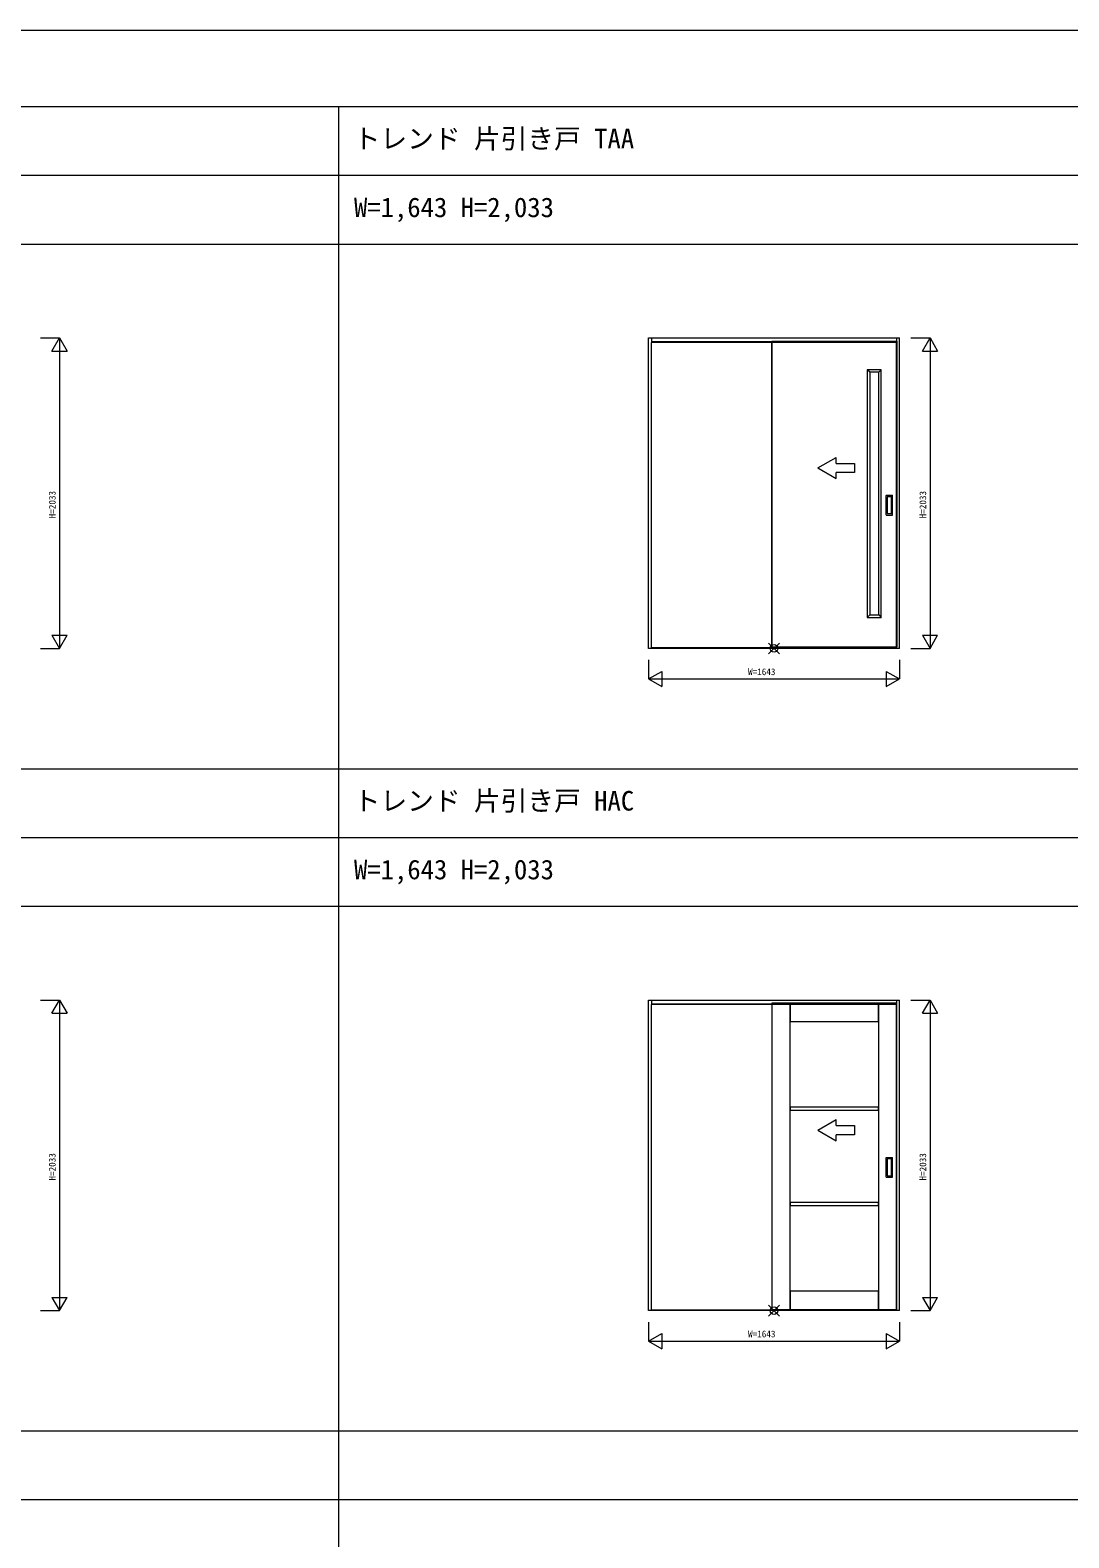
# Model space of a CAD drawing. Units: millimetres, scale not verified. Extents: x -14341 to 14341, y -10000 to 10000.
# Drawn here: x 739 to 7540, y 130 to 10000 of the extents above; entities that cross this region are included whole.
import ezdxf
from ezdxf.enums import TextEntityAlignment as Align

# ---------------------------------------------------------------- set-up
doc = ezdxf.new("R2010")
doc.units = ezdxf.units.MM
doc.header["$LTSCALE"] = 50
doc.layers.add('0-0_0', color=7, linetype='Continuous')
for name, color, linetype, lineweight in [('0-1_YKK_F1', 7, 'Continuous', 18), ('0-2_YKK_IN', 1, 'Continuous', 18), ('0-3_YKK_A1', 4, 'Continuous', 18), ('0-4_YKK_N1', 2, 'Continuous', 18)]:
    doc.layers.add(name, color=color, linetype=linetype, lineweight=lineweight)
doc.styles.add('ＭＳ ゴシック', font='')
doc.styles.get('ＭＳ ゴシック').set_extended_font_data('MS Gothic')

msp = doc.modelspace()

# ---------------------------------------------------------------- linework, layer by layer
at = {"layer": '0-1_YKK_F1'}
for p, q in [((-14340.51, 10000), (14340.51, 10000)), ((-14340.51, 9500), (14159.49, 9500)), ((2759.49, -10000), (2759.49, 9500)), ((-14340.51, 9050), (14159.49, 9050)), ((-14340.51, 8600), (14159.49, 8600)), ((-14340.51, 5165), (14159.49, 5165)), ((-14340.51, 4715), (14159.49, 4715)), ((-14340.51, 4265), (14159.49, 4265)), ((-14340.51, 830), (14159.49, 830)), ((-14340.51, 380), (14159.49, 380))]:
    msp.add_line(p, q, dxfattribs=at)
at = {"layer": '0-2_YKK_IN'}
for p, q in [((5574.14, 5917.14), (5644.85, 5987.86)), ((5574.14, 5987.86), (5644.85, 5917.14)), ((5574.14, 1582.14), (5644.85, 1652.86)), ((5574.14, 1652.86), (5644.85, 1582.14))]:
    msp.add_line(p, q, dxfattribs=at)
for centre in [(5609.49, 5952.5), (5609.49, 1617.5)]:
    msp.add_circle(centre, 25, dxfattribs=at)
at = {"layer": '0-3_YKK_A1'}
for p, q in [((4787.99, 7985.5), (6430.99, 7985.5)), ((4787.99, 5952.5), (4787.99, 7985.5)), ((4807.99, 7985.5), (4807.99, 7955.5)), ((4807.99, 7961.5), (6410.99, 7961.5)), ((4807.99, 7958.5), (6410.99, 7958.5)), ((4807.99, 5956.5), (4807.99, 7955.5)), ((5594.49, 5960.5), (5594.49, 7964.5)), ((6410.99, 7985.5), (6410.99, 7955.5)), ((6410.99, 5956.5), (6410.99, 7955.5)), ((6430.99, 5952.5), (6430.99, 7985.5)), ((6219.99, 7776), (6219.99, 6156)), ((6311.99, 7776), (6219.99, 7776)), ((6235.99, 7760), (6219.99, 7776)), ((6235.99, 7760), (6235.99, 6172)), ((6295.99, 7760), (6235.99, 7760)), ((6295.99, 7760), (6311.99, 7776)), ((5895.51, 7134.22), (6015.51, 7203.5)), ((5895.51, 7134.22), (6015.51, 7064.94)), ((6015.51, 7164.22), (6015.51, 7203.5)), ((6015.51, 7064.94), (6015.51, 7104.22)), ((6343.49, 6826.5), (6343.49, 6954.5)), ((6344.49, 6955.5), (6384.49, 6955.5)), ((6349.49, 6944.5), (6349.49, 6836.5)), ((6378.49, 6945.5), (6350.49, 6945.5)), ((6379.49, 6836.5), (6379.49, 6944.5)), ((6385.49, 6826.5), (6385.49, 6954.5)), ((6344.49, 6825.5), (6384.49, 6825.5)), ((6350.49, 6835.5), (6378.49, 6835.5)), ((6235.99, 6172), (6219.99, 6156)), ((6295.99, 6172), (6311.99, 6156)), ((6430.99, 5952.5), (4787.99, 5952.5)), ((4807.99, 5952.5), (4807.99, 5956.5)), ((6410.99, 5956.5), (4807.99, 5956.5)), ((6414.49, 5960.5), (5594.49, 5960.5)), ((6410.99, 5952.5), (6410.99, 5956.5)), ((4787.99, 3650.5), (6430.99, 3650.5)), ((4787.99, 1617.5), (4787.99, 3650.5)), ((4807.99, 3650.5), (4807.99, 3620.5)), ((4807.99, 3626.5), (6410.99, 3626.5)), ((4807.99, 3623.5), (6410.99, 3623.5)), ((4807.99, 1621.5), (4807.99, 3620.5)), ((6410.99, 3650.5), (6410.99, 3620.5)), ((6410.99, 1621.5), (6410.99, 3620.5)), ((6430.99, 1617.5), (6430.99, 3650.5)), ((5895.51, 2799.22), (6015.51, 2868.5)), ((6015.51, 2829.22), (6015.51, 2868.5)), ((5895.51, 2799.22), (6015.51, 2729.94)), ((6015.51, 2729.94), (6015.51, 2769.22)), ((6343.49, 2491.5), (6343.49, 2619.5)), ((6344.49, 2620.5), (6384.49, 2620.5)), ((6349.49, 2609.5), (6349.49, 2501.5)), ((6378.49, 2610.5), (6350.49, 2610.5)), ((6379.49, 2501.5), (6379.49, 2609.5)), ((6385.49, 2491.5), (6385.49, 2619.5)), ((6344.49, 2490.5), (6384.49, 2490.5)), ((6350.49, 2500.5), (6378.49, 2500.5)), ((6430.99, 1617.5), (4787.99, 1617.5)), ((4807.99, 1617.5), (4807.99, 1621.5)), ((6410.99, 1621.5), (4807.99, 1621.5)), ((6410.99, 1617.5), (6410.99, 1621.5))]:
    msp.add_line(p, q, dxfattribs=at)
for points in [[(5594.49, 7964.5), (5594.49, 5960.5), (6414.49, 5960.5)], [(5594.49, 7964.5), (6414.49, 7964.5), (6414.49, 5960.5)], [(6219.99, 6156), (6311.99, 6156), (6311.99, 7776)], [(6235.99, 6172), (6295.99, 6172), (6295.99, 7760)], [(6015.51, 7164.22), (6135.51, 7164.22), (6135.51, 7104.22), (6015.51, 7104.22)], [(5594.49, 3612.5), (5594.49, 1625.5), (6414.49, 1625.5)], [(6015.51, 2829.22), (6135.51, 2829.22), (6135.51, 2769.22), (6015.51, 2769.22)]]:
    msp.add_lwpolyline(points, dxfattribs=at)
for points in [[(5594.49, 1625.5), (5714.49, 1625.5), (5714.49, 3629.5), (5594.49, 3629.5)], [(5714.49, 3509.5), (6294.49, 3509.5), (6294.49, 3629.5), (5714.49, 3629.5)], [(6294.49, 1625.5), (6414.49, 1625.5), (6414.49, 3629.5), (6294.49, 3629.5)], [(5714.49, 2930.17), (6294.49, 2930.17), (6294.49, 2950.17), (5714.49, 2950.17)], [(5714.49, 2304.83), (6294.49, 2304.83), (6294.49, 2324.83), (5714.49, 2324.83)], [(5714.49, 1625.5), (6294.49, 1625.5), (6294.49, 1745.5), (5714.49, 1745.5)]]:
    msp.add_lwpolyline(points, close=True, dxfattribs=at)
for centre, start, end in [((6344.49, 6954.5), 90, 180), ((6350.49, 6944.5), 90, 180), ((6378.49, 6944.5), 360, 90), ((6384.49, 6954.5), 0, 90), ((6344.49, 6826.5), 180, 270), ((6350.49, 6836.5), 180, 270), ((6378.49, 6836.5), 270, 360), ((6384.49, 6826.5), 270, 0), ((6344.49, 2619.5), 90, 180), ((6350.49, 2609.5), 90, 180), ((6378.49, 2609.5), 360, 90), ((6384.49, 2619.5), 0, 90), ((6344.49, 2491.5), 180, 270), ((6350.49, 2501.5), 180, 270), ((6378.49, 2501.5), 270, 360), ((6384.49, 2491.5), 270, 0)]:
    msp.add_arc(centre, 1, start, end, dxfattribs=at)
at = {"layer": '0-4_YKK_N1'}
for p, q in [((805.99, 7985.5), (930.99, 7985.5)), ((880.99, 7898.9), (980.99, 7898.9)), ((930.99, 7985.5), (930.99, 5952.5)), ((6505.99, 7985.5), (6630.99, 7985.5)), ((6580.99, 7898.9), (6680.99, 7898.9)), ((6630.99, 7985.5), (6630.99, 5952.5)), ((880.99, 6039.1), (980.99, 6039.1)), ((6580.99, 6039.1), (6680.99, 6039.1)), ((805.99, 5952.5), (930.99, 5952.5)), ((6505.99, 5952.5), (6630.99, 5952.5)), ((6430.99, 5877.5), (6430.99, 5752.5)), ((4787.99, 5752.5), (4874.59, 5802.5)), ((4787.99, 5752.5), (4874.59, 5702.5)), ((4874.59, 5802.5), (4874.59, 5702.5)), ((6344.39, 5802.5), (6430.99, 5752.5)), ((805.99, 3650.5), (930.99, 3650.5)), ((880.99, 3563.9), (980.99, 3563.9)), ((930.99, 3650.5), (930.99, 1617.5)), ((6505.99, 3650.5), (6630.99, 3650.5)), ((6580.99, 3563.9), (6680.99, 3563.9)), ((6630.99, 3650.5), (6630.99, 1617.5)), ((880.99, 1704.1), (980.99, 1704.1)), ((6580.99, 1704.1), (6680.99, 1704.1)), ((805.99, 1617.5), (930.99, 1617.5)), ((6505.99, 1617.5), (6630.99, 1617.5)), ((6430.99, 1542.5), (6430.99, 1417.5)), ((4787.99, 1417.5), (4874.59, 1467.5)), ((4787.99, 1417.5), (4874.59, 1367.5)), ((4874.59, 1467.5), (4874.59, 1367.5)), ((6344.39, 1467.5), (6430.99, 1417.5))]:
    msp.add_line(p, q, dxfattribs=at)
for points in [[(880.99, 7898.9), (930.99, 7985.5), (980.99, 7898.9)], [(6580.99, 7898.9), (6630.99, 7985.5), (6680.99, 7898.9)], [(880.99, 6039.1), (930.99, 5952.5), (980.99, 6039.1)], [(6580.99, 6039.1), (6630.99, 5952.5), (6680.99, 6039.1)], [(4787.99, 5877.5), (4787.99, 5752.5), (6430.99, 5752.5)], [(6344.39, 5802.5), (6344.39, 5702.5), (6430.99, 5752.5)], [(880.99, 3563.9), (930.99, 3650.5), (980.99, 3563.9)], [(6580.99, 3563.9), (6630.99, 3650.5), (6680.99, 3563.9)], [(880.99, 1704.1), (930.99, 1617.5), (980.99, 1704.1)], [(6580.99, 1704.1), (6630.99, 1617.5), (6680.99, 1704.1)], [(4787.99, 1542.5), (4787.99, 1417.5), (6430.99, 1417.5)], [(6344.39, 1467.5), (6344.39, 1367.5), (6430.99, 1417.5)]]:
    msp.add_lwpolyline(points, dxfattribs=at)

# ---------------------------------------------------------------- texts
at = {"layer": '0-0_0', "style": 'ＭＳ ゴシック'}
for s, p in [('トレンド 片引き戸 TAA', (2857.49, 9187.5)), ('W=1,643 H=2,033', (2859.49, 8737.5)), ('トレンド 片引き戸 HAC', (2857.49, 4852.5)), ('W=1,643 H=2,033', (2859.49, 4402.5))]:
    msp.add_text(s, height=128.3, dxfattribs=at).set_placement(p, align=Align.BOTTOM_LEFT)
at = {"layer": '0-4_YKK_N1', "color": 7, "style": 'ＭＳ ゴシック'}
for p in [(918.99, 6804), (6618.99, 6804), (918.99, 2469), (6618.99, 2469)]:
    msp.add_text('H=2033', height=43.99, rotation=90, dxfattribs=at).set_placement(p, align=Align.BOTTOM_LEFT)
for p in [(5439.49, 5764.5), (5439.49, 1429.5)]:
    msp.add_text('W=1643', height=43.99, dxfattribs=at).set_placement(p, align=Align.BOTTOM_LEFT)

doc.saveas('drawing.dxf')
